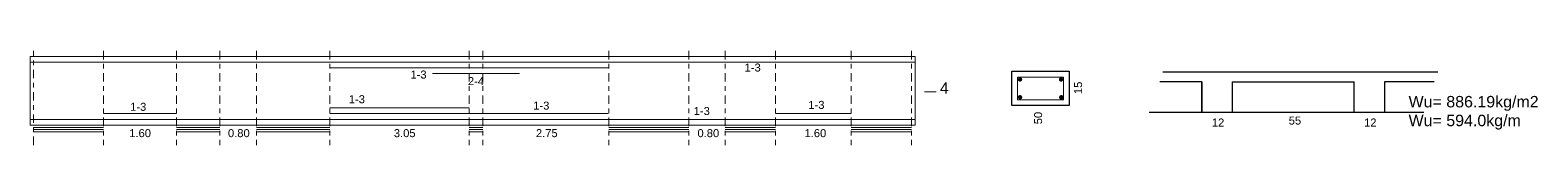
# Model space of a CAD drawing. Header units: metres. Extents: x 101 to 152, y -469 to -326.
# Drawn here: x 109.22 to 142.19, y -432.9 to -430.84 of the extents above; entities that cross this region are included whole.
import ezdxf

# ---------------------------------------------------------------- set-up
doc = ezdxf.new("R2010")
doc.units = ezdxf.units.M
doc.header["$LTSCALE"] = 5
doc.header["$MEASUREMENT"] = 0
doc.linetypes.add('CENTER2', pattern=[1.125, 0.75, -0.125, 0.125, -0.125])
for name, color, linetype, lineweight in [('A-ANNO-DIMS', 3, 'Continuous', 18), ('A-ANNO-SYMB', 3, 'Continuous', 18), ('A-ANNO-TEXT', 3, 'Continuous', 18), ('A-DETL-MBND', 3, 'Continuous', 18), ('A-DETL-MCUT', 4, 'Continuous', 25)]:
    doc.layers.add(name, color=color, linetype=linetype, lineweight=lineweight)
doc.styles.add('E-ARIAL', font='arial.ttf')

msp = doc.modelspace()

# ---------------------------------------------------------------- linework, layer by layer
at = {"layer": 'A-ANNO-DIMS', "const_width": 0.0483}
for points in [[(130.845, -431.464, -1), (130.893, -431.464, -1)], [(131.791, -431.465, 1), (131.743, -431.465, 1)], [(130.846, -431.853, 1), (130.894, -431.853, 1)], [(131.797, -431.855, -1), (131.748, -431.855, -1)]]:
    msp.add_lwpolyline(points, format="xyb", close=True, dxfattribs=at)
at = {"layer": 'A-ANNO-SYMB', "linetype": 'CENTER2', "ltscale": 0.05}
for p, q in [((109.3, -432.902), (109.3, -430.837)), ((110.825, -430.837), (110.825, -432.902)), ((112.425, -430.837), (112.425, -432.902)), ((113.375, -430.837), (113.375, -432.902)), ((114.175, -430.837), (114.175, -432.902)), ((115.775, -430.837), (115.775, -432.902)), ((118.825, -430.837), (118.825, -432.902)), ((119.125, -430.837), (119.125, -432.902)), ((121.875, -430.837), (121.875, -432.902)), ((123.625, -430.837), (123.625, -432.902)), ((124.425, -430.837), (124.425, -432.902)), ((125.525, -430.837), (125.525, -432.902)), ((127.175, -430.837), (127.175, -432.902)), ((128.5, -430.837), (128.5, -432.902))]:
    msp.add_line(p, q, dxfattribs=at)
at = {"layer": 'A-ANNO-TEXT', "color": 2, "elevation": 70.947}
msp.add_lwpolyline([(128.784, -431.737), (129.034, -431.737)], dxfattribs=at)
at = {"layer": 'A-DETL-MBND'}
for p, q in [((109.225, -432.462), (109.225, -430.962)), ((128.575, -430.962), (109.225, -430.962)), ((128.575, -430.962), (128.575, -432.462)), ((109.225, -432.462), (128.575, -432.462))]:
    msp.add_line(p, q, dxfattribs=at)
at = {"layer": 'A-DETL-MBND', "color": 5}
for p, q in [((109.225, -431.087), (128.575, -431.087)), ((115.775, -431.212), (121.865, -431.212)), ((118.025, -431.337), (119.922, -431.337)), ((115.775, -432.087), (118.825, -432.087)), ((109.225, -432.337), (128.575, -432.337)), ((110.825, -432.212), (112.425, -432.212)), ((115.775, -432.212), (121.865, -432.212)), ((125.525, -432.212), (127.175, -432.212))]:
    msp.add_line(p, q, dxfattribs=at)
at = {"layer": 'A-DETL-MBND', "color": 8}
for p, q in [((109.3, -432.512), (110.825, -432.512)), ((112.425, -432.512), (113.375, -432.512)), ((114.175, -432.512), (115.775, -432.512)), ((118.825, -432.512), (119.125, -432.512)), ((121.875, -432.512), (123.625, -432.512)), ((124.425, -432.512), (125.525, -432.512)), ((127.175, -432.512), (128.5, -432.512)), ((109.3, -432.562), (110.825, -432.562)), ((109.3, -432.612), (110.825, -432.612)), ((112.425, -432.562), (113.375, -432.562)), ((112.425, -432.612), (113.375, -432.612)), ((114.175, -432.562), (115.775, -432.562)), ((114.175, -432.612), (115.775, -432.612)), ((118.825, -432.562), (119.125, -432.562)), ((118.825, -432.612), (119.125, -432.612)), ((121.875, -432.562), (123.625, -432.562)), ((121.875, -432.612), (123.625, -432.612)), ((124.425, -432.562), (125.525, -432.562)), ((124.425, -432.612), (125.525, -432.612)), ((127.175, -432.562), (128.5, -432.562)), ((127.175, -432.612), (128.5, -432.612))]:
    msp.add_line(p, q, dxfattribs=at)
at = {"layer": 'A-DETL-MBND', "color": 2}
msp.add_lwpolyline([(130.817, -431.411), (131.817, -431.411), (131.817, -431.908), (130.817, -431.908)], close=True, dxfattribs=at)
at = {"layer": 'A-DETL-MCUT', "ltscale": 2}
for p, q in [((134.844, -431.516), (133.925, -431.516)), ((133.995, -431.294), (140.002, -431.294)), ((134.844, -431.516), (134.844, -432.183)), ((134.844, -432.183), (134.844, -431.516)), ((135.511, -431.516), (135.51, -432.183)), ((135.511, -431.516), (138.176, -431.517)), ((138.176, -432.183), (138.176, -431.517)), ((139.926, -431.517), (138.843, -431.517)), ((138.843, -431.517), (138.843, -432.183)), ((139.697, -432.184), (133.693, -432.184))]:
    msp.add_line(p, q, dxfattribs=at)
at = {"layer": 'A-DETL-MCUT', "color": 2}
msp.add_lwpolyline([(130.692, -431.286), (131.942, -431.286), (131.942, -432.033), (130.692, -432.033)], close=True, dxfattribs=at)

# ---------------------------------------------------------------- texts
at = {"layer": 'A-ANNO-TEXT', "style": 'E-ARIAL'}
for s, p in [('1-3', (124.847, -431.291)), ('1-3', (117.54, -431.444)), ('2-4', (118.797, -431.589)), ('1-3', (116.192, -431.984)), ('1-3', (111.411, -432.15)), ('1-3', (120.225, -432.124)), ('1-3', (123.733, -432.241)), ('1-3', (126.241, -432.108)), ('12', (135.064, -432.493)), ('55', (136.745, -432.451)), ('12', (138.393, -432.493)), ('1.60', (111.391, -432.726)), ('0.80', (113.55, -432.726)), ('3.05', (117.177, -432.726)), ('2.75', (120.284, -432.726)), ('0.80', (123.816, -432.726)), ('1.60', (126.157, -432.726))]:
    msp.add_text(s, height=0.175, dxfattribs=at).set_placement(p)
at = {"layer": 'A-ANNO-TEXT', "color": 2, "style": 'E-ARIAL'}
for s, p in [('4', (129.118, -431.774, -25.053)), ('Wu= 886.19kg/m2', (139.366, -432.075, -25.053)), ('Wu= 594.0kg/m', (139.366, -432.486, -25.053))]:
    msp.add_text(s, height=0.25, dxfattribs=at).set_placement(p)
at = {"layer": 'A-ANNO-TEXT', "style": 'E-ARIAL'}
for s, p in [('15', (132.226, -431.784)), ('50', (131.352, -432.444))]:
    msp.add_text(s, height=0.175, rotation=90, dxfattribs=at).set_placement(p)

doc.saveas('drawing.dxf')
